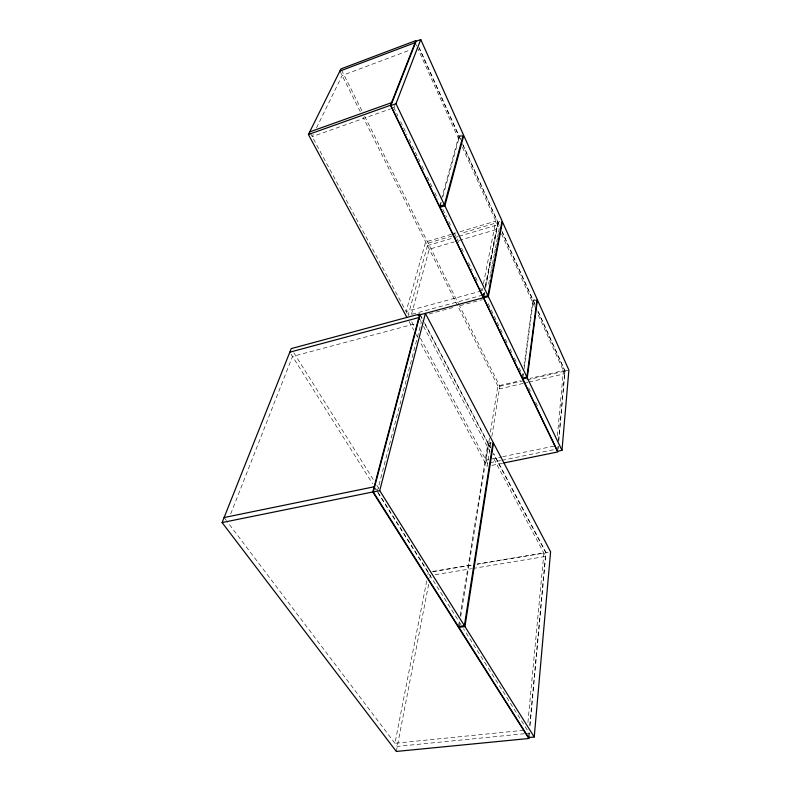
<?xml version="1.0" encoding="UTF-8"?>
<svg xmlns="http://www.w3.org/2000/svg" width="791" height="791" viewBox="0 0 791 791"><rect width="100%" height="100%" fill="white"/><g stroke="black" fill="none" stroke-linecap="round" stroke-linejoin="round"><path stroke-width="0.59" stroke-dasharray="3.96 2.97" d="M558.05 448.794L558.268 446.332M558.713 441.408L565.041 371.038L538.127 311.357M557.734 450.03L558.06 446.381M558.614 440.31L564.863 370.989L537.771 310.952M528.635 737.548L529.09 732.644M529.772 725.298L545.77 552.593L493.544 453.905M529.011 736.391L529.298 733.237L463.566 628.805M529.98 725.861L546.008 552.533L493.564 453.401M557.408 435.752L563.39 370.603L530.029 378.405M527.913 722.549L543.892 553.107L477.013 564.27M522.535 376.921L523.029 373.273M524.018 365.966L532.916 300.185L502.166 232.04M522.91 377.712L523.405 374.054M524.057 369.189L533.253 300.946L537.415 299.848M490.895 442.535L487.118 466.364L420.14 341.999M491.854 436.444L499.793 386.285L459.561 305.89M458.968 627.401L459.749 622.547M460.718 616.476L488.383 444.147L491.448 443.494M489.471 438.244L485.951 460.154L490.736 459.166M490.44 432.163L497.855 385.929L520.498 380.629M458.404 626.512L459.383 620.441M460.164 615.586L487.928 443.276L422.859 320.306M488.601 284.216L490.45 274.556M490.677 273.35L491.369 269.721M491.606 268.515L492.299 264.896M492.526 263.68L493.446 258.855M493.683 257.648L494.375 254.02M494.602 252.813L495.295 249.195M495.522 247.988L496.451 243.153M496.679 241.947L497.371 238.318M497.598 237.112L498.29 233.493M498.528 232.287L499.22 228.658L455.359 241.552M396.311 751.45L428.93 582.779M429.869 577.934L430.334 575.512L375.824 488.887M483.212 296.971L484.389 290.95M485.328 286.124L497.747 222.261L462.824 144.862M484.408 292.363L483.944 294.776L480.73 288.112M485.575 286.342L497.994 222.409L461.301 233.286M483.874 296.645L484.576 293.026M485.506 288.211L498.132 223.102L502.443 221.826M426.715 580.881L394.936 743.283L524.769 730.172M427.901 574.82L428.376 572.397M482.035 290.821L482.51 288.418M483.459 283.603L495.799 221.094L457.208 232.564M377.248 491.686L421.316 322.174L419.438 318.654M411.468 314.294L429.286 249.214L454.172 241.898M439.499 206.322L441.141 200.37M441.467 199.184L458.869 136.082L419.121 47.994M440.627 204.928L441.279 202.545M442.92 196.583L459.284 137.011L462.636 135.894M482.757 295.092L408.146 315.253L428.149 243.114L454.192 235.392M393.908 107.665L394.788 105.391M230.685 513.992L292.492 356.454L415.344 323.766M313.295 134.44L312.227 136.625L390.457 108.891M316.499 127.895L342.147 75.501L410.302 49.932M458.869 136.082L462.221 134.964M451.364 234.304L425.637 241.957L406.119 311.466L480.849 291.137M452.531 233.958L456.041 232.92M497.747 222.261L499.912 221.618M427.466 245.596L457.821 236.618M458.988 236.272L497.509 224.891M429.088 313.948L452.729 307.6M459.828 305.692L482.283 299.66M532.916 300.185L534.993 299.641M564.863 370.989L567.879 370.287M499.793 386.285L565.041 371.038M523.167 383.408L499.368 388.945L363.039 117.147M524.354 383.131L527.923 382.3M529.11 382.023L564.804 373.728L536.98 312.178M487.928 443.276L490.993 442.624M491.933 458.918L501.504 456.941M502.7 456.694L555.312 445.837M490.005 462.755L500.743 460.55M501.939 460.303L554.471 449.535M491.913 465.385L502.69 463.19M432.272 571.527L472.197 564.863M477.042 564.052L548.183 552.197M433.241 571.586L472.148 565.09M435.188 574.711L471.604 568.68M472.82 568.482L545.642 556.419L493.544 458.256M524.413 733.722L397.29 746.397L227.086 521.467M525.629 733.603L529.298 733.237M224.11 517.541L226.345 520.488M290.88 353.884L372.541 483.677M374.163 486.781L460.935 624.623M293.827 352.786L373.56 479.979M376.823 485.199L378.78 488.324M409.076 321.453L413.742 330.104M416.066 334.435L417.233 336.59M310.201 132.848L408.146 315.253M411.656 321.789L414.573 327.227M420.416 338.103L487.612 463.239M423.492 326.288L490.064 451.71M420.97 316.133L422.117 318.308M424.421 322.669L490.687 447.953M419.981 314.867L422.285 319.218M488.383 444.147L490.677 448.477M341.524 70.004L362.496 111.897M364.7 116.307L459.017 304.782M339.912 71.042L360.281 111.66M393.661 107.141L397.932 116.02M400.602 121.577L407.009 134.895M409.155 139.335L411.824 144.891M412.358 145.999L419.833 161.542M421.969 165.981L424.638 171.538M427.318 177.085L432.657 188.189M434.793 192.628L437.996 199.292M442.802 209.279L446.549 217.05M448.685 221.5L451.354 227.047M454.024 232.603L459.363 243.697M461.499 248.147L464.179 253.693M468.45 262.572L472.187 270.344M475.391 277.008L478.061 282.565M488.205 303.635L499.932 328.018M500.466 329.125L502.601 333.555M505.271 339.102L507.931 344.639M510.066 349.068L511.668 352.39M514.328 357.937L516.464 362.367M519.133 367.904L522.327 374.558M528.724 387.847L530.326 391.179M535.655 402.253L538.325 407.8M418.993 47.292L460.52 139.335M462.547 143.824L499.517 225.781M502.058 231.417L535.072 304.604M459.284 137.011L460.293 139.256M498.132 223.102L499.141 225.336M533.253 300.946L534.765 304.278M415.127 42.665L416.649 46.036M417.164 47.163L459.878 141.648M462.419 147.274L499.536 229.36M501.563 233.839L534.449 306.582"/><path stroke-width="1.19" d="M561.986 450.356L568.887 370.05L537.415 299.848L527.271 377.871L561.986 450.356L557.625 451.246L522.742 378.929L527.271 377.871M534.232 736.994L550.585 551.792L493.495 443.059L464.95 626.541L534.232 736.994L528.635 737.548L458.968 627.401L464.95 626.541M528.813 738.497L372.788 491.972L419.813 313.958L291.217 348.613L222.113 522.564L396.311 751.45L528.813 738.497L529.011 736.391M526.895 377.08L537.079 299.087L502.443 221.826L488.344 296.585L526.895 377.08L522.367 378.147L483.637 297.851L488.344 296.585M464.386 625.651L493.04 442.189L425.41 313.404L379.71 490.638L464.386 625.651L458.404 626.512L373.283 491.943L419.981 314.867M487.918 295.705L502.067 220.986L463.763 135.518L444.868 205.798L487.918 295.705L483.212 296.971L439.974 207.311L440.627 204.928M483.746 295.765L483.36 297.742L418.024 315.332M444.394 204.81L463.338 134.589L420.743 39.55L416.096 41.3L390.892 105.539L439.499 206.322L444.394 204.81L395.984 103.73L420.743 39.55M503.887 462.943L557.764 451.958L390.507 105.272L415.957 40.549L340.97 68.896L308.401 134.51L406.742 317.122M339.912 71.042L415.127 42.665M309.696 131.899L391.525 102.701M308.401 134.51L390.507 105.272M390.892 105.539L395.984 103.73M439.974 207.311L444.868 205.798M289.803 352.173L418.864 317.557L419.843 319.406M224.11 517.541L374.163 486.781M222.113 522.564L372.788 491.972M373.283 491.943L379.71 490.638"/></g></svg>
